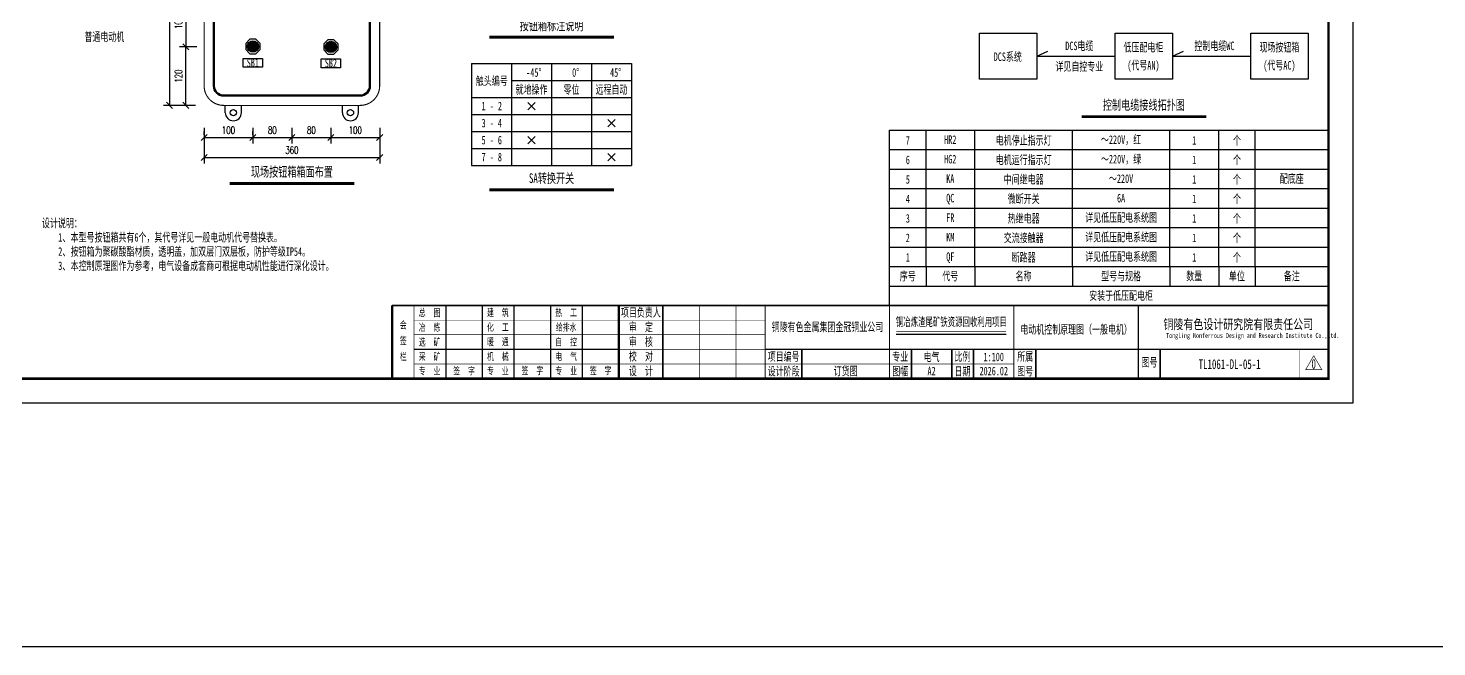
# Model space of a CAD drawing. Header units: millimetres. Extents: x 401220 to 2750366, y -101310 to 943175.
# Drawn here: x 1196821 to 1254591, y 628022 to 653400 of the extents above; entities that cross this region are included whole.
import ezdxf
from ezdxf.enums import TextEntityAlignment as Align

# ---------------------------------------------------------------- set-up
doc = ezdxf.new("R2010")
doc.units = ezdxf.units.MM
for name, color, linetype in [('1', 7, 'Continuous'), ('4', 1, 'Continuous'), ('图框', 7, 'Continuous'), ('标注-照明', 7, 'Continuous'), ('照明平面设备层', 1, 'Continuous'), ('电气-接地设计-接地线', 3, '接地线')]:
    doc.layers.add(name, color=color, linetype=linetype)
for name, color, linetype, lineweight in [('CAXA0层', 7, 'Continuous', 25), ('SW', 8, 'Continuous', 20), ('TEXT', 4, 'Continuous', 0)]:
    doc.layers.add(name, color=color, linetype=linetype, lineweight=lineweight)
doc.styles.add('DIM_FONT', font='txt.shx', dxfattribs={"width": 0.7, "bigfont": 'hzdx.shx'})
doc.styles.add('HZ', font='simsun.ttf', dxfattribs={"width": 0.75})
doc.styles.add('标准', font='NSimSun.ttf', dxfattribs={"width": 0.667})
doc.linetypes.add('接地线', pattern='A,500,[136,EESLTYPE.shx,S=100,R=0,X=0,Y=0],500,-200,60,-200', length=1460)
doc.dimstyles.new('副本 DIM20', dxfattribs={"dimtxt": 300, "dimasz": 2, "dimexe": 250, "dimexo": 300, "dimgap": 150, "dimtad": 1, "dimdec": 0, "dimlfac": 0.05, "dimzin": 0, "dimdsep": 46, "dimtxsty": 'DIM_FONT', "dimblk1": '_DIMX', "dimblk2": '_DIMX', "dimsah": 1, "dimcen": 0, "dimclrd": 3, "dimclre": 3, "dimclrt": 7, "dimadec": 0, "dimazin": 0, "dimtfac": 1, "dimtdec": 0, "dimtix": 1, "dimtmove": 2, "dimatfit": 3, "dimldrblk": '_DIMX', "dimfxl": 250, "dimtolj": 1, "dimtzin": 0, "dimarcsym": 0})

# ---------------------------------------------------------------- blocks, each defined once
blk = doc.blocks.new('3')
at = {"layer": 'TEXT', "color": 7, "lineweight": 25, "style": 'HZ', "width": 0.75}
for s, height, p in [('铜陵有色设计研究院有限责任公司', 400, (221501, 249018)), ('Tongling Nonferrous Design and Research Institute Co.,Ltd.', 200, (221613, 248659))]:
    blk.add_text(s, height=height, dxfattribs=at).set_placement(p)
blk = doc.blocks.new('铜陵有色图签02')
at = {"layer": '图框', "linetype": 'Continuous', "lineweight": 50}
for p, q in [((-38401, 3003), (-38401, 1)), ((-29100, 3001), (-29100, 0))]:
    blk.add_line(p, q, dxfattribs=at)
at = {"layer": '图框', "color": 7, "linetype": 'Continuous', "lineweight": 25}
for p, q in [((-36201, 3010), (-36201, 9)), ((-34701, 3010), (-34701, 9)), ((-33401, 3017), (-33401, 16)), ((-31901, 3017), (-31901, 16)), ((-30601, 3017), (-30601, 16)), ((-29100, 1201), (-37501, 1201))]:
    blk.add_line(p, q, dxfattribs=at)
at = {"layer": '图框', "color": 7, "linetype": 'Continuous', "lineweight": 35}
for p, q in [((-27300, 3001), (-27300, 1)), ((-21600, 1197), (-21600, -3)), ((-17100, 1200), (-17100, 0)), ((-15450, 0), (-15450, 1200)), ((-14550, 1200), (-14550, 0)), ((-12000, 1201), (-12000, 1)), ((-6900, 1202), (-6900, 2))]:
    blk.add_line(p, q, dxfattribs=at)
at = {"layer": '图框', "lineweight": 25}
blk.add_line((-17723, 1830), (-13223, 1830), dxfattribs=at)
at = {"layer": '图框', "lineweight": 70, "const_width": 70}
blk.add_lwpolyline([(-17980, 3001), (0, 3001), (-38401, 3001)], dxfattribs=at)
at = {"layer": '图框', "color": 7, "linetype": 'Continuous', "lineweight": 25, "const_width": 25}
for points in [[(-37501, 3000), (-37501, 0)], [(-25800, 3001), (-25800, 1)], [(-24300, 3001), (-24300, 1)], [(-23100, 2401), (-37501, 2401)], [(-23100, 1801), (-37501, 1801)], [(-23100, 1201), (-29100, 1201)], [(-12900, 600), (-18000, 600), (-37501, 600)], [(-602, 943), (-932, 371), (-272, 371), (-602, 943)]]:
    blk.add_lwpolyline(points, dxfattribs=at)
at = {"layer": '图框', "linetype": 'Continuous', "lineweight": 50, "const_width": 50}
for points in [[(-23100, 3001), (-23100, 1)], [(-18000, 3000), (-18000, 0)]]:
    blk.add_lwpolyline(points, dxfattribs=at)
at = {"layer": '图框', "lineweight": 50, "const_width": 50}
for points in [[(-12900, 3001), (-12900, 1)], [(-7800, 3001), (-7800, 1)], [(0, 3000), (0, 0)], [(-23100, 1200), (0, 1200)]]:
    blk.add_lwpolyline(points, dxfattribs=at)
at = {"layer": '图框', "lineweight": 25, "const_width": 35}
blk.add_lwpolyline([(-17723, 1930), (-13223, 1930)], dxfattribs=at)
at = {"layer": '图框', "color": 7, "linetype": 'Continuous', "lineweight": 35, "const_width": 25}
blk.add_lwpolyline([(-1200, 1201), (-1200, 0)], dxfattribs=at)
at = {"layer": '图框', "linetype": 'Continuous', "lineweight": 70, "const_width": 70}
blk.add_lwpolyline([(-38401, 1), (0, 0)], dxfattribs=at)
at = {"layer": '图框', "lineweight": 25}
blk.add_blockref('3', (-228268, -246986), dxfattribs=at)
at = {"layer": 'TEXT', "color": 7, "lineweight": 25, "style": '标准', "width": 0.667}
for s, height, p in [('总  图', 300, (-36862, 2555)), ('建  筑', 300, (-34062, 2562)), ('热  工', 300, (-31262, 2562)), ('项目负责人', 350, (-28197, 2541)), ('会', 300, (-37942, 2054)), ('审  定', 350, (-28197, 1941)), ('签', 300, (-37942, 1404)), ('冶  炼', 300, (-36862, 1955)), ('化  工', 300, (-34062, 1962)), ('给排水', 300, (-31262, 1962)), ('审  核', 350, (-28197, 1341)), ('选  矿', 300, (-36862, 1355)), ('暖  通', 300, (-34062, 1362)), ('自  控', 300, (-31262, 1362)), ('栏', 300, (-37942, 754)), ('采  矿', 300, (-36862, 754)), ('机  械', 300, (-34062, 761)), ('电  气', 300, (-31262, 761)), ('校  对', 350, (-28197, 741)), ('项目编号', 350, (-22343, 730)), ('专业', 350, (-17559, 730)), ('比例', 350, (-15009, 730)), ('所属', 350, (-12438, 730)), ('图号', 350, (-7339, 495)), ('专  业', 300, (-36862, 170)), ('签  字', 300, (-35449, 170)), ('专  业', 300, (-34062, 177)), ('签  字', 300, (-32649, 177)), ('专  业', 300, (-31262, 177)), ('签  字', 300, (-29849, 177)), ('设  计', 350, (-28197, 139)), ('设计阶段', 350, (-22343, 130)), ('图幅', 350, (-17559, 130)), ('日期', 350, (-15009, 130)), ('图号', 350, (-12438, 130))]:
    blk.add_text(s, height=height, dxfattribs=at).set_placement(p, align=Align.CENTER)
blk = doc.blocks.new('_Oblique')
at = {"color": 0, "linetype": 'ByBlock', "lineweight": -2}
blk.add_line((-0.5, -0.5), (0.5, 0.5), dxfattribs=at)
blk = doc.blocks.new('*D111')
at = {"layer": '1', "color": 3, "linetype": 'ByBlock', "lineweight": -2, "transparency": 16777216}
for p, q in [((1203354, 659033), (1202368, 659033)), ((1202618, 659033), (1202618, 650233)), ((1203354, 650233), (1202368, 650233))]:
    blk.add_line(p, q, dxfattribs=at)
at = {"layer": 'Defpoints', "color": 0, "linetype": 'ByBlock', "transparency": 16777216}
for p in [(1203654, 659033), (1202618, 650233), (1203654, 650233)]:
    blk.add_point(p, dxfattribs=at)
at = {"layer": '1', "color": 3, "linetype": 'ByBlock', "lineweight": -2, "transparency": 16777216, "xscale": 250, "yscale": 250, "zscale": 250}
for p, rotation in [((1202618, 659033), 90), ((1202618, 650233), 270)]:
    blk.add_blockref('_Oblique', p, dxfattribs=dict(at, rotation=rotation))
at = {"layer": '1', "color": 7, "linetype": 'ByBlock', "transparency": 16777216, "insert": (1202318, 654633), "char_height": 300, "attachment_point": 5, "rotation": 90, "style": 'DIM_FONT'}
blk.add_mtext('\\A1;440', dxfattribs=at)
blk = doc.blocks.new('_DIMX')
blk.add_line((-150, 0), (150, 0))
at = {"const_width": 50}
blk.add_lwpolyline([(-70, -70), (70, 70)], dxfattribs=at)
blk = doc.blocks.new('*D112')
at = {"layer": '1', "color": 3, "linetype": 'ByBlock', "lineweight": -2, "transparency": 16777216}
for p, q in [((1203736, 652633), (1203032, 652633)), ((1203282, 650233), (1203282, 652633)), ((1203677, 650233), (1203032, 650233))]:
    blk.add_line(p, q, dxfattribs=at)
at = {"layer": 'Defpoints', "color": 0, "linetype": 'ByBlock', "transparency": 16777216}
for p in [(1203282, 652633), (1204036, 652633), (1203977, 650233)]:
    blk.add_point(p, dxfattribs=at)
at = {"layer": '1', "color": 3, "linetype": 'ByBlock', "lineweight": -2, "transparency": 16777216, "xscale": 250, "yscale": 250, "zscale": 250}
for p, rotation in [((1203282, 652633), 90), ((1203282, 650233), 270)]:
    blk.add_blockref('_Oblique', p, dxfattribs=dict(at, rotation=rotation))
at = {"layer": '1', "color": 7, "linetype": 'ByBlock', "transparency": 16777216, "insert": (1202982, 651433), "char_height": 300, "attachment_point": 5, "rotation": 90, "style": 'DIM_FONT'}
blk.add_mtext('\\A1;120', dxfattribs=at)
blk = doc.blocks.new('*D113')
at = {"layer": '1', "color": 3, "linetype": 'ByBlock', "lineweight": -2, "transparency": 16777216}
for p, q in [((1203460, 654633), (1203032, 654633)), ((1203282, 654633), (1203282, 652633)), ((1203523, 652633), (1203032, 652633))]:
    blk.add_line(p, q, dxfattribs=at)
at = {"layer": 'Defpoints', "color": 0, "linetype": 'ByBlock', "transparency": 16777216}
for p in [(1203760, 654633), (1203282, 652633), (1203823, 652633)]:
    blk.add_point(p, dxfattribs=at)
at = {"layer": '1', "color": 3, "linetype": 'ByBlock', "lineweight": -2, "transparency": 16777216, "xscale": 250, "yscale": 250, "zscale": 250}
for p, rotation in [((1203282, 654633), 90), ((1203282, 652633), 270)]:
    blk.add_blockref('_Oblique', p, dxfattribs=dict(at, rotation=rotation))
at = {"layer": '1', "color": 7, "linetype": 'ByBlock', "transparency": 16777216, "insert": (1202982, 653633), "char_height": 300, "attachment_point": 5, "rotation": 90, "style": 'DIM_FONT'}
blk.add_mtext('\\A1;100', dxfattribs=at)
blk = doc.blocks.new('*D116')
at = {"layer": '1', "color": 3, "linetype": 'ByBlock', "lineweight": -2, "transparency": 16777216}
for p, q in [((1207635, 649310), (1207635, 648664)), ((1207635, 648914), (1209236, 648914)), ((1209236, 649310), (1209236, 648664))]:
    blk.add_line(p, q, dxfattribs=at)
at = {"layer": 'Defpoints', "color": 0, "linetype": 'ByBlock', "transparency": 16777216}
for p in [(1207635, 649610), (1209236, 649610), (1209236, 648914)]:
    blk.add_point(p, dxfattribs=at)
at = {"layer": '1', "color": 3, "linetype": 'ByBlock', "lineweight": -2, "transparency": 16777216, "xscale": 250, "yscale": 250, "zscale": 250, "rotation": 180}
blk.add_blockref('_Oblique', (1207635, 648914), dxfattribs=at)
at = {"layer": '1', "color": 3, "linetype": 'ByBlock', "lineweight": -2, "transparency": 16777216, "xscale": 250, "yscale": 250, "zscale": 250}
blk.add_blockref('_Oblique', (1209236, 648914), dxfattribs=at)
at = {"layer": '1', "color": 7, "linetype": 'ByBlock', "transparency": 16777216, "insert": (1208435, 649214), "char_height": 300, "attachment_point": 5, "style": 'DIM_FONT'}
blk.add_mtext('\\A1;80', dxfattribs=at)
blk = doc.blocks.new('*D117')
at = {"layer": '1', "color": 3, "linetype": 'ByBlock', "lineweight": -2, "transparency": 16777216}
for p, q in [((1209236, 649310), (1209236, 648664)), ((1209236, 648914), (1211236, 648914)), ((1211236, 649310), (1211236, 648664))]:
    blk.add_line(p, q, dxfattribs=at)
at = {"layer": 'Defpoints', "color": 0, "linetype": 'ByBlock', "transparency": 16777216}
for p in [(1209236, 649610), (1211236, 649610), (1211236, 648914)]:
    blk.add_point(p, dxfattribs=at)
at = {"layer": '1', "color": 3, "linetype": 'ByBlock', "lineweight": -2, "transparency": 16777216, "xscale": 250, "yscale": 250, "zscale": 250, "rotation": 180}
blk.add_blockref('_Oblique', (1209236, 648914), dxfattribs=at)
at = {"layer": '1', "color": 3, "linetype": 'ByBlock', "lineweight": -2, "transparency": 16777216, "xscale": 250, "yscale": 250, "zscale": 250}
blk.add_blockref('_Oblique', (1211236, 648914), dxfattribs=at)
at = {"layer": '1', "color": 7, "linetype": 'ByBlock', "transparency": 16777216, "insert": (1210236, 649214), "char_height": 300, "attachment_point": 5, "style": 'DIM_FONT'}
blk.add_mtext('\\A1;100', dxfattribs=at)
blk = doc.blocks.new('*D118')
at = {"layer": '1', "color": 3, "linetype": 'ByBlock', "lineweight": -2, "transparency": 16777216}
for p, q in [((1204036, 649310), (1204036, 647849)), ((1211236, 649310), (1211236, 647849)), ((1204036, 648099), (1211236, 648099))]:
    blk.add_line(p, q, dxfattribs=at)
at = {"layer": 'Defpoints', "color": 0, "linetype": 'ByBlock', "transparency": 16777216}
for p in [(1204036, 649610), (1211236, 649610), (1211236, 648099)]:
    blk.add_point(p, dxfattribs=at)
at = {"layer": '1', "color": 3, "linetype": 'ByBlock', "lineweight": -2, "transparency": 16777216, "xscale": 250, "yscale": 250, "zscale": 250, "rotation": 180}
blk.add_blockref('_Oblique', (1204036, 648099), dxfattribs=at)
at = {"layer": '1', "color": 3, "linetype": 'ByBlock', "lineweight": -2, "transparency": 16777216, "xscale": 250, "yscale": 250, "zscale": 250}
blk.add_blockref('_Oblique', (1211236, 648099), dxfattribs=at)
at = {"layer": '1', "color": 7, "linetype": 'ByBlock', "transparency": 16777216, "insert": (1207636, 648399), "char_height": 300, "attachment_point": 5, "style": 'DIM_FONT'}
blk.add_mtext('\\A1;360', dxfattribs=at)
blk = doc.blocks.new('*D119')
at = {"layer": '1', "color": 3, "linetype": 'ByBlock', "lineweight": -2, "transparency": 16777216}
for p, q in [((1204036, 649027), (1204036, 649164)), ((1204036, 648914), (1206036, 648914)), ((1206036, 649027), (1206036, 649164))]:
    blk.add_line(p, q, dxfattribs=at)
at = {"layer": 'Defpoints', "color": 0, "linetype": 'ByBlock', "transparency": 16777216}
for p in [(1206036, 648914), (1204036, 648727), (1206036, 648727)]:
    blk.add_point(p, dxfattribs=at)
at = {"layer": '1', "color": 3, "linetype": 'ByBlock', "lineweight": -2, "transparency": 16777216, "xscale": 250, "yscale": 250, "zscale": 250, "rotation": 180}
blk.add_blockref('_Oblique', (1204036, 648914), dxfattribs=at)
at = {"layer": '1', "color": 3, "linetype": 'ByBlock', "lineweight": -2, "transparency": 16777216, "xscale": 250, "yscale": 250, "zscale": 250}
blk.add_blockref('_Oblique', (1206036, 648914), dxfattribs=at)
at = {"layer": '1', "color": 7, "linetype": 'ByBlock', "transparency": 16777216, "insert": (1205036, 649214), "char_height": 300, "attachment_point": 5, "style": 'DIM_FONT'}
blk.add_mtext('\\A1;100', dxfattribs=at)
blk = doc.blocks.new('*D120')
at = {"layer": '1', "color": 3, "linetype": 'ByBlock', "lineweight": -2, "transparency": 16777216}
for p, q in [((1206033, 649310), (1206033, 648664)), ((1206033, 648914), (1207635, 648914)), ((1207635, 649310), (1207635, 648664))]:
    blk.add_line(p, q, dxfattribs=at)
at = {"layer": 'Defpoints', "color": 0, "linetype": 'ByBlock', "transparency": 16777216}
for p in [(1206033, 649610), (1207635, 649610), (1207635, 648914)]:
    blk.add_point(p, dxfattribs=at)
at = {"layer": '1', "color": 3, "linetype": 'ByBlock', "lineweight": -2, "transparency": 16777216, "xscale": 250, "yscale": 250, "zscale": 250, "rotation": 180}
blk.add_blockref('_Oblique', (1206033, 648914), dxfattribs=at)
at = {"layer": '1', "color": 3, "linetype": 'ByBlock', "lineweight": -2, "transparency": 16777216, "xscale": 250, "yscale": 250, "zscale": 250}
blk.add_blockref('_Oblique', (1207635, 648914), dxfattribs=at)
at = {"layer": '1', "color": 7, "linetype": 'ByBlock', "transparency": 16777216, "insert": (1206834, 649214), "char_height": 300, "attachment_point": 5, "style": 'DIM_FONT'}
blk.add_mtext('\\A1;80', dxfattribs=at)

msp = doc.modelspace()

# ---------------------------------------------------------------- hatches: boundary and pattern name
at = {"layer": '电气-接地设计-接地线', "linetype": 'ByBlock', "ltscale": 0.2}
h = msp.add_hatch(color=3, dxfattribs=at)
edge = h.paths.add_edge_path()
edge.add_arc((1206036.1, 652648.2), 230.3, 0, 360)
h = msp.add_hatch(color=1, dxfattribs=at)
edge = h.paths.add_edge_path()
edge.add_arc((1209236.1, 652632.7), 230.3, 0, 360)

# ---------------------------------------------------------------- linework, layer by layer
at = {"color": 3}
msp.add_line((1608777.1, 628021.7), (1079541.3, 628021.7), dxfattribs=at)
at = {"color": 252, "linetype": 'ByBlock', "lineweight": 50}
for points in [[(1204436.1, 651032.7), (1204436.1, 658232.7)], [(1210836.1, 658232.7), (1210836.1, 651032.7)], [(1210436.1, 650632.7), (1204836.1, 650632.7)]]:
    msp.add_lwpolyline(points, dxfattribs=at)
at = {"linetype": 'ByBlock', "lineweight": 25}
for points in [[(1205913.6, 652943.9), (1205740.4, 652770.7), (1205740.4, 652525.7), (1205913.6, 652352.5), (1206158.6, 652352.5), (1206331.8, 652525.7), (1206331.8, 652770.7), (1206158.6, 652943.9)], [(1209113.6, 652928.3), (1208940.4, 652755.1), (1208940.4, 652510.2), (1209113.6, 652337), (1209358.6, 652337), (1209531.8, 652510.2), (1209531.8, 652755.1), (1209358.6, 652928.3)]]:
    msp.add_lwpolyline(points, close=True, dxfattribs=at)
at = {"color": 0, "linetype": 'ByBlock', "lineweight": 25}
for points in [[(1205637, 652156.9), (1206435.2, 652156.9), (1206435.2, 651794.1), (1205637, 651794.1)], [(1208837, 652141.4), (1209635.2, 652141.4), (1209635.2, 651778.5), (1208837, 651778.5)]]:
    msp.add_lwpolyline(points, close=True, dxfattribs=at)
at = {"color": 252, "linetype": 'ByBlock', "lineweight": 50}
for points in [[(1204436.1, 651032.7, 0.4142136), (1204836.1, 650632.7)], [(1210436.1, 650632.7, 0.4142136), (1210836.1, 651032.7)]]:
    msp.add_lwpolyline(points, format="xyb", dxfattribs=at)
at = {"layer": '4', "color": 0, "linetype": 'ByBlock'}
for p, q in [((1204906.1, 649932.7), (1204906.1, 650232.7)), ((1205566.1, 649932.7), (1205566.1, 650232.7)), ((1209706.1, 649932.7), (1209706.1, 650232.7)), ((1210366.1, 649932.7), (1210366.1, 650232.7))]:
    msp.add_line(p, q, dxfattribs=at)
at = {"layer": '4', "color": 0, "linetype": 'ByBlock', "const_width": 45}
for points in [[(1204036.1, 651032.7), (1204036.1, 658232.7)], [(1211236.1, 658232.7), (1211236.1, 651032.7)], [(1210436.1, 650232.7), (1204836.1, 650232.7)]]:
    msp.add_lwpolyline(points, dxfattribs=at)
for points in [[(1204036.1, 651032.7, 0.4142136), (1204836.1, 650232.7)], [(1210436.1, 650232.7, 0.4142136), (1211236.1, 651032.7)]]:
    msp.add_lwpolyline(points, format="xyb", dxfattribs=at)
at = {"layer": '4', "color": 0, "linetype": 'ByBlock'}
for centre in [(1205236.1, 649932.7), (1210036.1, 649932.7)]:
    msp.add_circle(centre, 130, dxfattribs=at)
for centre in [(1205236.1, 649932.7), (1210036.1, 649932.7)]:
    msp.add_arc(centre, 330, 180, 0, dxfattribs=at)
at = {"layer": 'CAXA0层', "color": 2, "linetype": 'ByBlock', "lineweight": 40}
for p, q in [((1215737.7, 653060.9), (1220835.9, 653060.9)), ((1240027.5, 649797), (1245125.7, 649797)), ((1205087.3, 647055), (1210185.4, 647055)), ((1215737.7, 646791.6), (1220835.9, 646791.6))]:
    msp.add_line(p, q, dxfattribs=at)
at = {"layer": 'CAXA0层', "color": 2, "linetype": 'ByBlock', "lineweight": 0}
for p, q in [((1215737.7, 652995.5), (1220835.9, 652995.5)), ((1240027.5, 649731.5), (1245125.7, 649731.5)), ((1205087.3, 646989.5), (1210185.4, 646989.5)), ((1215737.7, 646726.1), (1220835.9, 646726.1))]:
    msp.add_line(p, q, dxfattribs=at)
at = {"layer": 'SW', "color": 7, "linetype": 'ByBlock', "lineweight": 25}
for p, q in [((1215008, 651950.2), (1221565.5, 651950.2)), ((1215008, 651950.2), (1215008, 647761.2)), ((1216647.4, 651950.2), (1216647.4, 647761.2)), ((1218286.8, 651950.2), (1218286.8, 647761.2)), ((1219926.2, 651950.2), (1219926.2, 647761.2)), ((1221565.5, 651950.2), (1221565.5, 647761.2)), ((1216647.4, 651252.1), (1221565.5, 651252.1)), ((1215008, 650553.9), (1221565.5, 650553.9)), ((1217319, 650351.1), (1217615.2, 650054.9)), ((1217319, 650054.9), (1217615.2, 650351.1)), ((1215008, 649855.7), (1221565.5, 649855.7)), ((1220597.7, 649653), (1220894, 649356.8)), ((1220597.7, 649356.8), (1220894, 649653)), ((1215008, 649157.5), (1221565.5, 649157.5)), ((1217319, 648954.8), (1217615.2, 648658.6)), ((1217319, 648658.6), (1217615.2, 648954.8)), ((1232145.8, 649222.1), (1233645.8, 649222.1)), ((1232145.8, 648422.1), (1232145.8, 649222.1)), ((1233645.8, 649222.1), (1235645.8, 649222.1)), ((1233645.8, 648422.1), (1233645.8, 649222.1)), ((1235645.8, 649222.1), (1239645.8, 649222.1)), ((1235645.8, 648422.1), (1235645.8, 649222.1)), ((1239645.8, 649222.1), (1243645.8, 649222.1)), ((1239645.8, 648422.1), (1239645.8, 649222.1)), ((1243645.8, 649222.1), (1245645.8, 649222.1)), ((1243645.8, 648422.1), (1243645.8, 649222.1)), ((1245645.8, 649222.1), (1247145.8, 649222.1)), ((1245645.8, 648422.1), (1245645.8, 649222.1)), ((1247145.8, 649222.1), (1250145.8, 649222.1)), ((1247145.8, 648422.1), (1247145.8, 649222.1)), ((1215008, 648459.4), (1221565.5, 648459.4)), ((1220597.7, 648256.6), (1220894, 647960.4)), ((1220597.7, 647960.4), (1220894, 648256.6)), ((1232145.8, 648422.1), (1233645.8, 648422.1)), ((1232145.8, 647622.1), (1232145.8, 648422.1)), ((1233645.8, 648422.1), (1235645.8, 648422.1)), ((1233645.8, 647622.1), (1233645.8, 648422.1)), ((1235645.8, 648422.1), (1239645.8, 648422.1)), ((1235645.8, 647622.1), (1235645.8, 648422.1)), ((1239645.8, 648422.1), (1243645.8, 648422.1)), ((1239645.8, 647622.1), (1239645.8, 648422.1)), ((1243645.8, 648422.1), (1245645.8, 648422.1)), ((1243645.8, 647622.1), (1243645.8, 648422.1)), ((1245645.8, 648422.1), (1247145.8, 648422.1)), ((1245645.8, 647622.1), (1245645.8, 648422.1)), ((1247145.8, 648422.1), (1250145.8, 648422.1)), ((1247145.8, 647622.1), (1247145.8, 648422.1)), ((1215008, 647761.2), (1221565.5, 647761.2)), ((1215008, 647761.2), (1221565.5, 647761.2)), ((1215008, 647761.2), (1221565.5, 647761.2)), ((1232145.8, 647622.1), (1233645.8, 647622.1)), ((1232145.8, 646822.1), (1232145.8, 647622.1)), ((1233645.8, 647622.1), (1235645.8, 647622.1)), ((1233645.8, 646822.1), (1233645.8, 647622.1)), ((1235645.8, 647622.1), (1239645.8, 647622.1)), ((1235645.8, 646822.1), (1235645.8, 647622.1)), ((1239645.8, 647622.1), (1243645.8, 647622.1)), ((1239645.8, 646822.1), (1239645.8, 647622.1)), ((1243645.8, 647622.1), (1245645.8, 647622.1)), ((1243645.8, 646822.1), (1243645.8, 647622.1)), ((1245645.8, 647622.1), (1247145.8, 647622.1)), ((1245645.8, 646822.1), (1245645.8, 647622.1)), ((1247145.8, 647622.1), (1250145.8, 647622.1)), ((1247145.8, 646822.1), (1247145.8, 647622.1)), ((1232145.8, 646822.1), (1233645.8, 646822.1)), ((1232145.8, 646022.1), (1232145.8, 646822.1)), ((1233645.8, 646822.1), (1235645.8, 646822.1)), ((1233645.8, 646022.1), (1233645.8, 646822.1)), ((1235645.8, 646822.1), (1239645.8, 646822.1)), ((1235645.8, 646022.1), (1235645.8, 646822.1)), ((1239645.8, 646822.1), (1243645.8, 646822.1)), ((1239645.8, 646022.1), (1239645.8, 646822.1)), ((1243645.8, 646822.1), (1245645.8, 646822.1)), ((1243645.8, 646022.1), (1243645.8, 646822.1)), ((1245645.8, 646822.1), (1247145.8, 646822.1)), ((1245645.8, 646022.1), (1245645.8, 646822.1)), ((1247145.8, 646822.1), (1250145.8, 646822.1)), ((1247145.8, 646022.1), (1247145.8, 646822.1)), ((1232145.8, 646022.1), (1233645.8, 646022.1)), ((1232145.8, 645222.1), (1232145.8, 646022.1)), ((1233645.8, 646022.1), (1235645.8, 646022.1)), ((1233645.8, 645222.1), (1233645.8, 646022.1)), ((1235645.8, 646022.1), (1239645.8, 646022.1)), ((1235645.8, 645222.1), (1235645.8, 646022.1)), ((1239645.8, 646022.1), (1243645.8, 646022.1)), ((1239645.8, 645222.1), (1239645.8, 646022.1)), ((1243645.8, 646022.1), (1245645.8, 646022.1)), ((1243645.8, 645222.1), (1243645.8, 646022.1)), ((1245645.8, 646022.1), (1247145.8, 646022.1)), ((1245645.8, 645222.1), (1245645.8, 646022.1)), ((1247145.8, 646022.1), (1250145.8, 646022.1)), ((1247145.8, 645222.1), (1247145.8, 646022.1)), ((1232145.8, 645222.1), (1233645.8, 645222.1)), ((1232145.8, 644422.1), (1232145.8, 645222.1)), ((1233645.8, 645222.1), (1235645.8, 645222.1)), ((1233645.8, 644422.1), (1233645.8, 645222.1)), ((1235645.8, 645222.1), (1239645.8, 645222.1)), ((1235645.8, 644422.1), (1235645.8, 645222.1)), ((1239645.8, 645222.1), (1243645.8, 645222.1)), ((1239645.8, 644422.1), (1239645.8, 645222.1)), ((1243645.8, 645222.1), (1245645.8, 645222.1)), ((1243645.8, 644422.1), (1243645.8, 645222.1)), ((1245645.8, 645222.1), (1247145.8, 645222.1)), ((1245645.8, 644422.1), (1245645.8, 645222.1)), ((1247145.8, 645222.1), (1250145.8, 645222.1)), ((1247145.8, 644422.1), (1247145.8, 645222.1)), ((1232145.8, 644422.1), (1233645.8, 644422.1)), ((1232145.8, 643622.1), (1232145.8, 644422.1)), ((1233645.8, 644422.1), (1235645.8, 644422.1)), ((1233645.8, 643622.1), (1233645.8, 644422.1)), ((1235645.8, 644422.1), (1239645.8, 644422.1)), ((1235645.8, 643622.1), (1235645.8, 644422.1)), ((1239645.8, 644422.1), (1243645.8, 644422.1)), ((1239645.8, 643622.1), (1239645.8, 644422.1)), ((1243645.8, 644422.1), (1245645.8, 644422.1)), ((1243645.8, 643622.1), (1243645.8, 644422.1)), ((1245645.8, 644422.1), (1247145.8, 644422.1)), ((1245645.8, 643622.1), (1245645.8, 644422.1)), ((1247145.8, 644422.1), (1250145.8, 644422.1)), ((1247145.8, 643622.1), (1247145.8, 644422.1)), ((1232145.8, 642822.1), (1232145.8, 643622.1)), ((1232145.8, 643622.1), (1250145.8, 643622.1)), ((1233645.8, 643622.1), (1233645.8, 642822.1)), ((1235645.8, 643622.1), (1235645.8, 642822.1)), ((1239645.8, 643622.1), (1239645.8, 642822.1)), ((1243645.8, 643622.1), (1243645.8, 642822.1)), ((1245645.8, 643622.1), (1245645.8, 642822.1)), ((1247145.8, 643622.1), (1247145.8, 642822.1)), ((1232145.8, 642822.1), (1250145.8, 642822.1)), ((1232145.8, 642022.1), (1232145.8, 642822.1))]:
    msp.add_line(p, q, dxfattribs=at)
at = {"layer": '图框', "linetype": 'Continuous', "lineweight": 100, "const_width": 100}
msp.add_lwpolyline([(1194245.8, 639021.7), (1250145.8, 639021.7), (1250145.8, 679021.7), (1194245.8, 679021.7)], close=True, dxfattribs=at)
at = {"layer": '标注-照明', "linetype": 'ByBlock', "lineweight": 25, "ltscale": 100}
for p, q in [((1238192.1, 652255), (1238644.7, 652458.1)), ((1238192.1, 652255), (1241398.4, 652255)), ((1243754.8, 652255), (1244207.5, 652458.1)), ((1243754.8, 652255), (1246961.1, 652255))]:
    msp.add_line(p, q, dxfattribs=at)
for points in [[(1238192.1, 651309.1), (1235835.7, 651309.1), (1235835.7, 653200.9), (1238192.1, 653200.9)], [(1243754.8, 651309.1), (1241398.4, 651309.1), (1241398.4, 653200.9), (1243754.8, 653200.9)], [(1249317.5, 651309.1), (1246961.1, 651309.1), (1246961.1, 653200.9), (1249317.5, 653200.9)]]:
    msp.add_lwpolyline(points, close=True, dxfattribs=at)
at = {"layer": '照明平面设备层', "color": 0, "lineweight": -3, "ltscale": 100}
msp.add_lwpolyline([(1191745.8, 680021.7), (1251145.8, 680021.7), (1251145.8, 638021.7), (1191745.8, 638021.7)], close=True, dxfattribs=at)
at = {"layer": '电气-接地设计-接地线', "color": 3, "linetype": 'ByBlock', "ltscale": 0.2}
msp.add_circle((1206036.1, 652648.2), 230.3, dxfattribs=at)
at = {"layer": '电气-接地设计-接地线', "color": 1, "linetype": 'ByBlock', "ltscale": 0.2}
msp.add_circle((1209236.1, 652632.7), 230.3, dxfattribs=at)

# ---------------------------------------------------------------- block references
at = {"layer": '图框', "lineweight": 25}
msp.add_blockref('铜陵有色图签02', (1250145.8, 639021.7), dxfattribs=at)

# ---------------------------------------------------------------- texts
at = {"layer": 'SW', "color": 2, "linetype": 'ByBlock', "lineweight": 25, "style": '标准', "width": 0.667}
for s, p in [('按钮箱标注说明', (1218286.6, 653315.9)), ('控制电缆接线拓扑图', (1242576.4, 650052)), ('现场按钮箱箱面布置', (1207636.1, 647310)), ('SA转换开关', (1218286.6, 647046.6))]:
    msp.add_text(s, height=400, dxfattribs=at).set_placement(p, align=Align.CENTER)
at = {"layer": 'SW', "color": 4, "linetype": 'ByBlock', "lineweight": 25, "style": '标准', "width": 0.667}
for s, p in [('普通电动机', (1199946.8, 652873.1)), ('DCS电缆', (1239930.4, 652499.3)), ('低压配电柜', (1242558.3, 652441.1)), ('控制电缆WC', (1245471.6, 652499.3)), ('现场按钮箱', (1248135.1, 652441.1)), ('DCS系统', (1236995.6, 652052.9)), ('详见自控专业', (1239930.4, 651650.7)), ('(代号AN)', (1242558.3, 651702.2)), ('(代号AC)', (1248135.1, 651702.2))]:
    msp.add_text(s, height=350, dxfattribs=at).set_placement(p, align=Align.CENTER)
at = {"layer": 'SW', "color": 7, "linetype": 'ByBlock', "lineweight": 25, "style": '标准', "width": 0.667}
for s, p in [('SB1', (1206034.8, 651806.3)), ('SB2', (1209234.8, 651790.7)), ('-45°', (1217559.5, 651406.3)), ('0°', (1219274.1, 651406.3)), ('45°', (1220912.7, 651406.3)), ('触头编号', (1215833.2, 651060.7)), ('就地操作', (1217463.4, 650708.1)), ('零位', (1219102.8, 650708.1)), ('远程自动', (1220742.2, 650708.1)), ('1 - 2', (1215833.2, 650031.3)), ('3 - 4', (1215833.2, 649333.2)), ('5 - 6', (1215833.2, 648635)), ('7', (1232895.8, 648622.1)), ('HR2', (1234636.9, 648653.1)), ('电机停止指示灯', (1237645.8, 648622.1)), ('～220V，红', (1241641.9, 648653.1)), ('1', (1244645.8, 648622.1)), ('个', (1246395.8, 648622.1)), ('7 - 8', (1215833.2, 647936.8)), ('HG2', (1234636.9, 647853.1)), ('电机运行指示灯', (1237645.8, 647822.1)), ('～220V，绿', (1241641.9, 647853.1)), ('个', (1246395.8, 647822.1)), ('6', (1232895.8, 647822.1)), ('1', (1244645.8, 647822.1)), ('5', (1232895.8, 647022.1)), ('KA', (1234636.9, 647053.1)), ('中间继电器', (1237645.8, 647022.1)), ('～220V', (1241641.9, 647053.1)), ('1', (1244645.8, 647022.1)), ('个', (1246395.8, 647022.1)), ('配底座', (1248641.9, 647053.1)), ('4', (1232895.8, 646222.1)), ('QC', (1234636.9, 646253.1)), ('微断开关', (1237645.8, 646222.1)), ('6A', (1241641.9, 646253.1)), ('1', (1244645.8, 646222.1)), ('个', (1246395.8, 646222.1)), ('3', (1232895.8, 645422.1)), ('FR', (1234636.9, 645453.1)), ('热继电器', (1237645.8, 645422.1)), ('详见低压配电系统图', (1241641.9, 645453.1)), ('1', (1244645.8, 645422.1)), ('个', (1246395.8, 645422.1)), ('2', (1232895.8, 644622.1)), ('KM', (1234636.9, 644653.1)), ('交流接触器', (1237645.8, 644622.1)), ('详见低压配电系统图', (1241641.9, 644653.1)), ('1', (1244645.8, 644622.1)), ('个', (1246395.8, 644622.1)), ('1', (1232895.8, 643822.1)), ('QF', (1234636.9, 643853.1)), ('断路器', (1237645.8, 643822.1)), ('详见低压配电系统图', (1241641.9, 643853.1)), ('1', (1244645.8, 643822.1)), ('个', (1246395.8, 643822.1)), ('序号', (1232893.9, 643053.1)), ('代号', (1234636.9, 643053.1)), ('名称', (1237641.9, 643053.1)), ('型号与规格', (1241641.9, 643053.1)), ('数量', (1244641.9, 643053.1)), ('单位', (1246391.9, 643053.1)), ('备注', (1248641.9, 643053.1)), ('安装于低压配电柜', (1241641.9, 642253.1))]:
    msp.add_text(s, height=350, dxfattribs=at).set_placement(p, align=Align.CENTER)
at = {"layer": 'SW', "color": 4, "linetype": 'Continuous', "lineweight": 25, "style": '标准'}
for s, height, width, p in [('铜陵有色金属集团金冠铜业公司', 350, 0.667, (1229599.6, 640968)), ('铜冶炼渣尾矿铁资源回收利用项目', 350, 0.62, (1234683.3, 641179.6)), ('电动机控制原理图（一般电机）', 350, 0.667, (1239796.7, 640867.2)), ('电气', 350, 0.667, (1233870, 639740)), ('1:100', 350, 0.667, (1236420, 639740)), ('TL1061-DL-05-1', 400, 0.667, (1246095.1, 639416.8)), ('0', 400, 0.667, (1249543.6, 639428.3)), ('A2', 350, 0.667, (1233870, 639160.3)), ('2026.02', 350, 0.667, (1236420, 639160.3))]:
    msp.add_text(s, height=height, dxfattribs=dict(at, width=width)).set_placement(p, align=Align.CENTER)
at = {"layer": 'SW', "color": 1, "linetype": 'Continuous', "lineweight": 25, "style": '标准', "width": 0.667}
msp.add_text('订货图', height=350, dxfattribs=at).set_placement((1230345.2, 639160.3), align=Align.CENTER)
at = {"layer": 'SW', "color": 0, "linetype": 'ByBlock', "lineweight": 25, "insert": (1197386.2, 645578.5), "char_height": 350, "width": 15549.537, "attachment_point": 1, "style": '标准'}
msp.add_mtext('设计说明：\\P{\\W0.7;    1、\\W0.667;\\C7;本型号按钮箱共有6个，其代号详见一般电动机代号替换表。\\P\\W0.7;\\C0;    2、\\W0.667;\\C7;按钮箱为聚碳酸酯材质，透明盖，加双层门双层板，防护等级IP54。\\P\\W0.7;\\C0;    3、\\W0.667;\\C7;本控制原理图作为参考，电气设备成套商可根据电动机性能进行深化设计。}', dxfattribs=at)

# ---------------------------------------------------------------- dimensions: what is measured, and where the dimension line sits
at = {"layer": '1', "color": 0, "linetype": 'ByBlock'}
for base, p1, p2, angle, picture, middle in [((1202617.7, 650232.7), (1203654.3, 659032.7), (1203654.3, 650232.7), 90, '*D111', (1202317.7, 654632.7)), ((1203281.8, 652632.7), (1203760.5, 654632.7), (1203822.5, 652632.7), 270, '*D113', (1202981.8, 653632.7)), ((1203281.8, 652632.7), (1203977.4, 650232.7), (1204036.1, 652632.7), 270, '*D112', (1202981.8, 651432.7))]:
    dim = msp.add_linear_dim(base=base, p1=p1, p2=p2, angle=angle, dimstyle='副本 DIM20', override={"dimasz": 250, "dimblk1": 'Oblique', "dimblk2": 'Oblique'}, dxfattribs=at)
    dim.commit()
    dim.dimension.update_dxf_attribs({"geometry": picture, "text_midpoint": middle})
for base, p1, p2, picture, middle in [((1211236.1, 648099.1), (1204036.1, 649610), (1211236.1, 649610), '*D118', (1207636.1, 648399.1)), ((1206036.1, 648914.3), (1204036.1, 648726.5), (1206036.1, 648726.5), '*D119', (1205036.1, 649214.3)), ((1207634.8, 648914.3), (1206033.4, 649610), (1207634.8, 649610), '*D120', (1206834.1, 649214.3)), ((1209236.1, 648914.3), (1207634.8, 649610), (1209236.1, 649610), '*D116', (1208435.4, 649214.3)), ((1211236.1, 648914.3), (1209236.1, 649610), (1211236.1, 649610), '*D117', (1210236.1, 649214.3))]:
    dim = msp.add_linear_dim(base=base, p1=p1, p2=p2, dimstyle='副本 DIM20', override={"dimasz": 250, "dimblk1": 'Oblique', "dimblk2": 'Oblique'}, dxfattribs=at)
    dim.commit()
    dim.dimension.update_dxf_attribs({"geometry": picture, "text_midpoint": middle})

doc.saveas('drawing.dxf')
